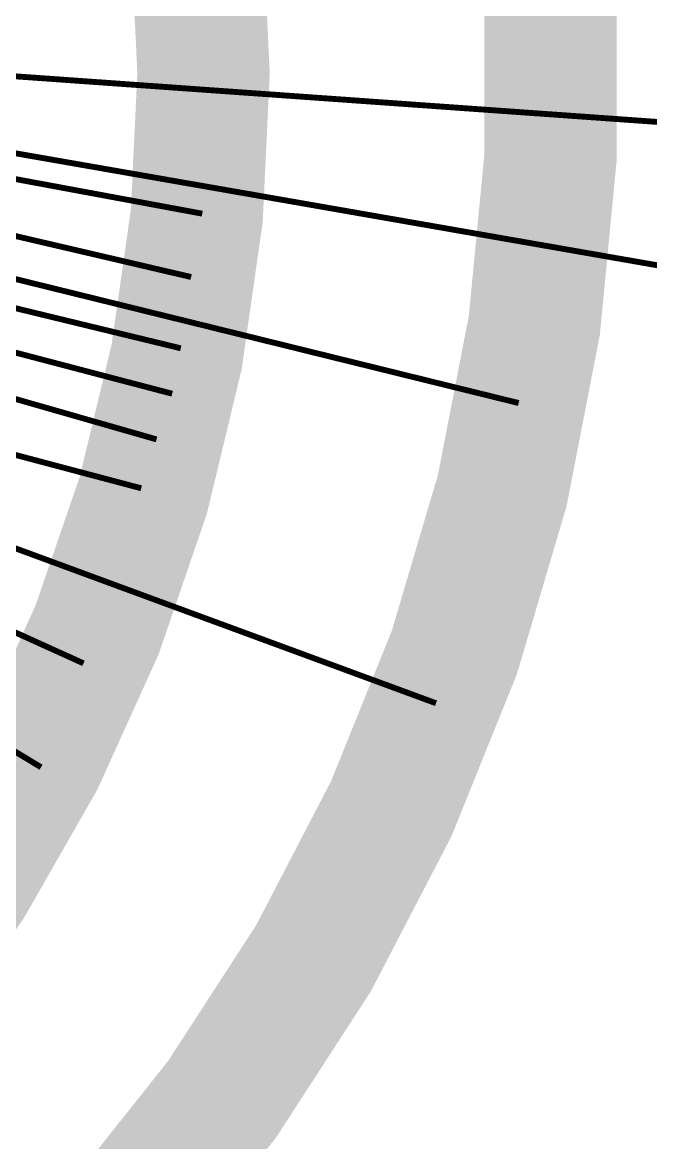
# Model space of a CAD drawing. Extents: x -12 to 108, y -5 to 75.
# Drawn here: x 67.755 to 69.653, y 32.862 to 36.247 of the extents above; entities that cross this region are included whole.
import ezdxf

# ---------------------------------------------------------------- set-up
doc = ezdxf.new("R2010")
doc.units = 0
doc.header["$MEASUREMENT"] = 0
doc.layers.get('0').update_dxf_attribs({"linetype": 'CONTINUOUS'})
for name, color, linetype in [('1', 12, 'CONTINUOUS'), ('IOs', 250, 'CONTINUOUS'), ('Sbp1', 5, 'CONTINUOUS'), ('vdd', 250, 'CONTINUOUS')]:
    doc.layers.add(name, color=color, linetype=linetype)

# ---------------------------------------------------------------- blocks, each defined once
blk = doc.blocks.new('ROUND_19')
at = {"const_width": 0.025}
blk.add_lwpolyline([(-0.0125, 0, 1), (0.0125, 0, 1)], format="xyb", close=True, dxfattribs=at)

msp = doc.modelspace()

# ---------------------------------------------------------------- linework, layer by layer
at = {"layer": '1', "const_width": 0.4}
for points in [[(68.0414, 32.5934, 0.3757), (68.0414, 39.5934)], [(67.3414, 33.2934, 0.3431), (67.3414, 38.8934)]]:
    msp.add_lwpolyline(points, format="xyb", dxfattribs=at)
at = {"layer": 'IOs', "transparency": 33554687, "const_width": 0.01778}
for points in [[(70.416, 35.8934), (65.95736, 36.21011)], [(70.3668, 35.3918), (65.95979, 36.16104)]]:
    msp.add_lwpolyline(points, dxfattribs=at)
at = {"layer": 'Sbp1', "const_width": 0.08}
for points in [[(68.18572, 35.68828), (68.33955, 35.646)], [(68.16413, 35.50244), (68.31797, 35.46017)], [(68.12752, 35.2909), (68.28136, 35.24862)], [(68.0993, 35.14987), (68.25313, 35.10759)], [(69.14825, 35.12036), (69.30209, 35.07808)], [(68.05281, 35.02542), (68.20664, 34.98315)], [(68.003, 34.87112), (68.15683, 34.82884)], [(67.81651, 34.35973), (67.9638, 34.29841)], [(68.89393, 34.22143), (69.04318, 34.16507)], [(67.69547, 34.05631), (67.8347, 33.9784)]]:
    msp.add_lwpolyline(points, dxfattribs=at)
at = {"layer": 'vdd', "transparency": 33554687, "const_width": 0.01778}
for points in [[(65.95679, 36.10291), (68.2981, 35.66886)], [(65.96074, 36.01541), (68.26456, 35.47742)], [(65.96245, 35.90803), (69.25416, 35.09657)], [(65.95391, 35.815), (68.23334, 35.26204)], [(65.95846, 35.71479), (68.20735, 35.12475)], [(65.96074, 35.61686), (68.15993, 34.98676)], [(65.95391, 35.4119), (68.11376, 34.83896)], [(65.9639, 35.3096), (69.00437, 34.18932)], [(65.95654, 35.20881), (67.93936, 34.30992)], [(65.95939, 35.11194), (67.81109, 33.99599)]]:
    msp.add_lwpolyline(points, dxfattribs=at)

# ---------------------------------------------------------------- block references
at = {"layer": 'Sbp1'}
for p, xscale, yscale, zscale, rotation in [((68.18572, 35.68828), 1.600000000000001, 1.600000000000001, 1.600000000000001, 305.3569440784307), ((68.33955, 35.646), 1.600000000000001, 1.600000000000001, 1.600000000000001, 305.3569440784307), ((68.16413, 35.50244), 1.600000000000001, 1.600000000000001, 1.600000000000001, 305.3569440784307), ((68.31797, 35.46017), 1.600000000000001, 1.600000000000001, 1.600000000000001, 305.3569440784307), ((68.12752, 35.2909), 1.600000000000001, 1.600000000000001, 1.600000000000001, 305.3569440784307), ((68.28136, 35.24862), 1.600000000000001, 1.600000000000001, 1.600000000000001, 305.3569440784307), ((68.0993, 35.14987), 1.600000000000001, 1.600000000000001, 1.600000000000001, 305.3569440784307), ((69.14825, 35.12036), 1.600000000000001, 1.600000000000001, 1.600000000000001, 305.3569440784307), ((68.25313, 35.10759), 1.600000000000001, 1.600000000000001, 1.600000000000001, 305.3569440784307), ((69.30209, 35.07808), 1.600000000000001, 1.600000000000001, 1.600000000000001, 305.3569440784307), ((68.05281, 35.02542), 1.600000000000001, 1.600000000000001, 1.600000000000001, 305.3569440784307), ((68.20664, 34.98315), 1.600000000000001, 1.600000000000001, 1.600000000000001, 305.3569440784307), ((68.003, 34.87112), 1.600000000000001, 1.600000000000001, 1.600000000000001, 305.3569440784307), ((68.15683, 34.82884), 1.600000000000001, 1.600000000000001, 1.600000000000001, 305.3569440784307), ((67.81651, 34.35973), 1.600000000000001, 1.600000000000001, 1.600000000000001, 298.11998556881), ((67.9638, 34.29841), 1.600000000000001, 1.600000000000001, 1.600000000000001, 298.11998556881), ((68.89393, 34.22143), 1.600000000000001, 1.600000000000001, 1.600000000000001, 300.0378055242076), ((69.04318, 34.16507), 1.600000000000001, 1.600000000000001, 1.600000000000001, 300.0378055242076), ((67.8347, 33.9784), 1.6, 1.6, 1.6, 291.4937134847674)]:
    msp.add_blockref('ROUND_19', p, dxfattribs=dict(at, xscale=xscale, yscale=yscale, zscale=zscale, rotation=rotation))

doc.saveas('drawing.dxf')
